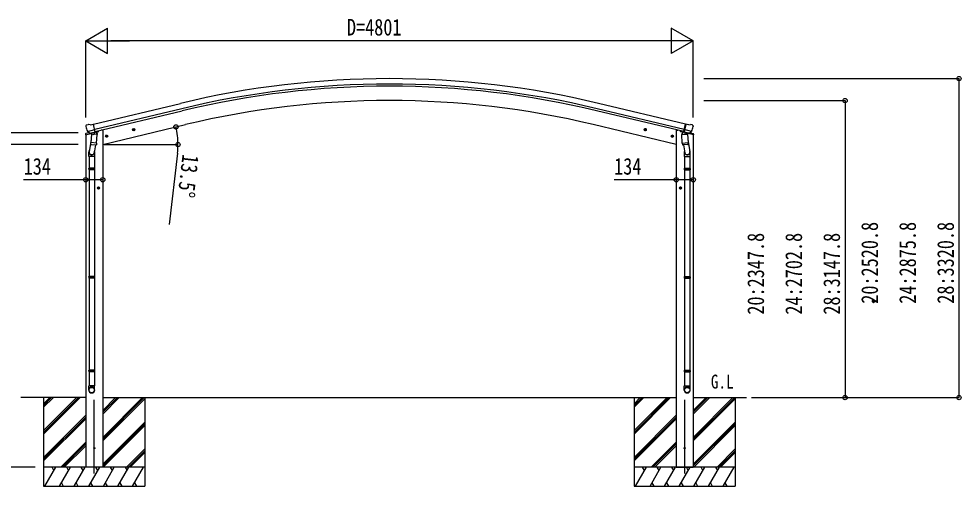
# Model space of a CAD drawing. Units: millimetres, scale not verified. Extents: x -21025 to 12615, y -14850 to 8910.
# Drawn here: x -17021 to -9574, y -9270 to -5577 of the extents above; entities that cross this region are included whole.
import ezdxf
from ezdxf.enums import TextEntityAlignment as Align

# ---------------------------------------------------------------- set-up
doc = ezdxf.new("R2010")
doc.units = ezdxf.units.MM
doc.header["$LTSCALE"] = 40
doc.header["$PDMODE"] = 32
doc.header["$PDSIZE"] = 20
for name, color, linetype in [('0-2_USER1', 3, 'Continuous'), ('0-4_YKK_12', 2, 'Continuous'), ('0-5_YKK_13', 4, 'Continuous'), ('0-6_YKK_A1', 4, 'Continuous'), ('0-7_YKK_D', 6, 'Continuous')]:
    doc.layers.add(name, color=color, linetype=linetype)
doc.styles.add('ＭＳ ゴシック', font='')
doc.styles.get('ＭＳ ゴシック').set_extended_font_data('MS Gothic')

msp = doc.modelspace()

# ---------------------------------------------------------------- linework, layer by layer
at = {"layer": '0-4_YKK_12'}
for p, q in [((-16424.92, -9170.94), (-16424.92, -8586.99)), ((-11758.9, -9170.94), (-11758.9, -8586.99))]:
    msp.add_line(p, q, dxfattribs=at)
at = {"layer": '0-5_YKK_13'}
for p, q in [((-16492.36, -6425.65), (-16492.09, -6426.8)), ((-16465.16, -6477.6), (-16492.09, -6484.06)), ((-16488.15, -6417.08), (-16492, -6423.37)), ((-16485.05, -6414.83), (-16471.87, -6411.66)), ((-16478.31, -6465.96), (-16420.8, -6452.15)), ((-16461.46, -6480.87), (-16477.84, -6466.38)), ((-16457.31, -6414.34), (-16470.57, -6411.64)), ((-16457.31, -6414.34), (-16431.38, -6408.11)), ((-16456.38, -6480.96), (-16419.68, -6472.15)), ((-16425.63, -6473.97), (-16426.65, -6488.58)), ((-16419.68, -6472.15), (-16418.15, -6471.78)), ((-16416.6, -6469.68), (-16415.65, -6469.75)), ((-16415.65, -6469.75), (-16402.34, -6485.06)), ((-16411.9, -6474.07), (-16393.67, -6469.69)), ((-16389.84, -6461.57), (-16389.84, -6464.83)), ((-16103.44, -6449.9), (-16122.89, -6454.57)), ((-16120.46, -6453.99), (-16118.33, -6446.79)), ((-16115.3, -6459.43), (-16120.46, -6453.99)), ((-16118.33, -6446.79), (-16111.03, -6445.04)), ((-16110.83, -6461.96), (-16115.5, -6442.51)), ((-16111.03, -6445.04), (-16105.87, -6450.48)), ((-12080.38, -6449.9), (-12060.93, -6454.57)), ((-12072.79, -6445.04), (-12077.96, -6450.48)), ((-12072.99, -6461.96), (-12068.32, -6442.51)), ((-12065.49, -6446.79), (-12072.79, -6445.04)), ((-12068.53, -6459.43), (-12063.36, -6453.99)), ((-12063.36, -6453.99), (-12065.49, -6446.79)), ((-11793.99, -6461.57), (-11793.99, -6464.83)), ((-11771.93, -6474.07), (-11790.15, -6469.69)), ((-11768.17, -6469.75), (-11781.49, -6485.06)), ((-11767.23, -6469.68), (-11768.17, -6469.75)), ((-11764.14, -6472.15), (-11765.67, -6471.78)), ((-11727.44, -6480.96), (-11764.14, -6472.15)), ((-11705.51, -6465.96), (-11763.02, -6452.15)), ((-11758.19, -6473.97), (-11757.17, -6488.58)), ((-11726.52, -6414.34), (-11752.45, -6408.11)), ((-11726.52, -6414.34), (-11713.26, -6411.64)), ((-11722.37, -6480.87), (-11705.99, -6466.38)), ((-11718.67, -6477.6), (-11691.73, -6484.06)), ((-11698.77, -6414.83), (-11711.96, -6411.66)), ((-11695.68, -6417.08), (-11691.82, -6423.37)), ((-11691.46, -6425.65), (-11691.74, -6426.8)), ((-16494.39, -6493.87), (-16451.46, -6483.57)), ((-16494.39, -6486.98), (-16494.39, -6493.87)), ((-16449.87, -6530.39), (-16465.78, -6626.56)), ((-16458.75, -6481.44), (-16451.23, -6479.63)), ((-16457.91, -6481.33), (-16456.38, -6480.96)), ((-16454.54, -6481.19), (-16454.6, -6481.93)), ((-16453.84, -6482.97), (-16428.03, -6489.41)), ((-16446.92, -6488.32), (-16451.6, -6555.16)), ((-16401.23, -6491.51), (-16446.92, -6488.32)), ((-16445.15, -6485.14), (-16445.38, -6488.43)), ((-16405.91, -6558.35), (-16401.23, -6491.51)), ((-16402.34, -6485.06), (-16402.78, -6491.41)), ((-16317.36, -6501.26), (-16336.81, -6505.93)), ((-16334.39, -6505.35), (-16332.25, -6498.15)), ((-16329.22, -6510.79), (-16334.39, -6505.35)), ((-16332.25, -6498.15), (-16324.96, -6496.4)), ((-16324.75, -6513.32), (-16329.42, -6493.87)), ((-16324.96, -6496.4), (-16319.79, -6501.84)), ((-11866.46, -6501.26), (-11847.01, -6505.93)), ((-11858.87, -6496.4), (-11864.03, -6501.84)), ((-11859.07, -6513.32), (-11854.4, -6493.87)), ((-11851.57, -6498.15), (-11858.87, -6496.4)), ((-11854.6, -6510.79), (-11849.44, -6505.35)), ((-11849.44, -6505.35), (-11851.57, -6498.15)), ((-11782.59, -6491.51), (-11736.9, -6488.32)), ((-11777.91, -6558.35), (-11782.59, -6491.51)), ((-11781.49, -6485.06), (-11781.04, -6491.41)), ((-11729.98, -6482.97), (-11755.8, -6489.41)), ((-11738.68, -6485.14), (-11738.45, -6488.43)), ((-11736.9, -6488.32), (-11732.23, -6555.16)), ((-11733.96, -6530.39), (-11718.05, -6626.56)), ((-11725.07, -6481.44), (-11732.59, -6479.63)), ((-11689.43, -6493.87), (-11732.36, -6483.57)), ((-11729.28, -6481.19), (-11729.23, -6481.93)), ((-11725.91, -6481.33), (-11727.44, -6480.96)), ((-11689.43, -6486.98), (-11689.43, -6493.87)), ((-16452.46, -6567.62), (-16451.58, -6555.16)), ((-16452.06, -6568.98), (-16452.06, -6568.98)), ((-16405.91, -6558.35), (-16451.6, -6555.16)), ((-16450.61, -6569.76), (-16408.92, -6572.68)), ((-16414.34, -6572.3), (-16425.08, -6635.88)), ((-16405.92, -6558.35), (-16406.81, -6571.05)), ((-11777.91, -6558.35), (-11732.23, -6555.16)), ((-11777.9, -6558.35), (-11777.01, -6571.05)), ((-11733.21, -6569.76), (-11774.91, -6572.68)), ((-11769.48, -6572.3), (-11758.75, -6635.88)), ((-11731.37, -6567.62), (-11732.24, -6555.16)), ((-11731.76, -6568.98), (-11731.76, -6568.98)), ((-16467.93, -6663.72), (-16467.93, -6629.37)), ((-16421.93, -6663.72), (-16467.93, -6663.72)), ((-16465.93, -6663.72), (-16465.93, -6757.72)), ((-16423.93, -6663.72), (-16423.93, -6757.72)), ((-16421.93, -6629.07), (-16421.93, -6663.72)), ((-11761.89, -6629.07), (-11761.89, -6663.72)), ((-11761.89, -6663.72), (-11715.89, -6663.72)), ((-11759.89, -6663.72), (-11759.89, -6757.72)), ((-11717.89, -6663.72), (-11717.89, -6757.72)), ((-11715.89, -6663.72), (-11715.89, -6629.37)), ((-16467.93, -6759.72), (-16466.93, -6757.72)), ((-16421.93, -6759.72), (-16467.93, -6759.72)), ((-16421.93, -6767.72), (-16467.93, -6767.72)), ((-16422.93, -6757.72), (-16466.93, -6757.72)), ((-16422.93, -6769.72), (-16466.93, -6769.72)), ((-16465.93, -6769.72), (-16465.93, -7613.91)), ((-16423.93, -6769.72), (-16423.93, -7613.91)), ((-16421.93, -6759.72), (-16422.93, -6757.72)), ((-16421.93, -6767.72), (-16422.93, -6769.72)), ((-16421.93, -6759.72), (-16421.93, -6767.72)), ((-11761.89, -6759.72), (-11760.89, -6757.72)), ((-11761.89, -6759.72), (-11715.89, -6759.72)), ((-11761.89, -6759.72), (-11761.89, -6767.72)), ((-11761.89, -6767.72), (-11715.89, -6767.72)), ((-11761.89, -6767.72), (-11760.89, -6769.72)), ((-11760.89, -6757.72), (-11716.89, -6757.72)), ((-11760.89, -6769.72), (-11716.89, -6769.72)), ((-11759.89, -6769.72), (-11759.89, -7613.91)), ((-11717.89, -6769.72), (-11717.89, -7613.91)), ((-11715.89, -6759.72), (-11716.89, -6757.72)), ((-16381.72, -6913.51), (-16401.72, -6913.51)), ((-16399.23, -6913.51), (-16395.47, -6907.01)), ((-16395.47, -6920.01), (-16399.23, -6913.51)), ((-16395.47, -6907.01), (-16387.97, -6907.01)), ((-16391.72, -6923.51), (-16391.72, -6903.51)), ((-16387.97, -6907.01), (-16384.22, -6913.51)), ((-11802.1, -6913.59), (-11782.1, -6913.59)), ((-11795.86, -6907.09), (-11799.61, -6913.59)), ((-11788.35, -6907.09), (-11795.86, -6907.09)), ((-11792.1, -6923.59), (-11792.1, -6903.59)), ((-11784.6, -6913.59), (-11788.35, -6907.09)), ((-11788.35, -6920.09), (-11784.6, -6913.59)), ((-16467.93, -7615.91), (-16466.93, -7613.91)), ((-16421.93, -7615.91), (-16467.93, -7615.91)), ((-16421.93, -7623.91), (-16467.93, -7623.91)), ((-16422.93, -7613.91), (-16466.93, -7613.91)), ((-16422.93, -7625.91), (-16466.93, -7625.91)), ((-16465.93, -7625.91), (-16465.93, -8354.1)), ((-16423.93, -7625.91), (-16423.93, -8354.1)), ((-16421.93, -7615.91), (-16422.93, -7613.91)), ((-16421.93, -7623.91), (-16422.93, -7625.91)), ((-16421.93, -7615.91), (-16421.93, -7623.91)), ((-11761.89, -7615.91), (-11760.89, -7613.91)), ((-11761.89, -7615.91), (-11715.89, -7615.91)), ((-11761.89, -7615.91), (-11761.89, -7623.91)), ((-11761.89, -7623.91), (-11715.89, -7623.91)), ((-11761.89, -7623.91), (-11760.89, -7625.91)), ((-11760.89, -7613.91), (-11716.89, -7613.91)), ((-11760.89, -7625.91), (-11716.89, -7625.91)), ((-11759.89, -7625.91), (-11759.89, -8354.1)), ((-11717.89, -7625.91), (-11717.89, -8354.1)), ((-11715.89, -7615.91), (-11716.89, -7613.91)), ((-16467.93, -8356.1), (-16466.93, -8354.1)), ((-16421.93, -8356.1), (-16467.93, -8356.1)), ((-16421.93, -8364.1), (-16467.93, -8364.1)), ((-16422.93, -8354.1), (-16466.93, -8354.1)), ((-16422.93, -8366.1), (-16466.93, -8366.1)), ((-16465.93, -8366.1), (-16465.93, -8476.1)), ((-16423.93, -8366.1), (-16423.93, -8476.1)), ((-16421.93, -8356.1), (-16422.93, -8354.1)), ((-16421.93, -8364.1), (-16422.93, -8366.1)), ((-16421.93, -8356.1), (-16421.93, -8364.1)), ((-11761.89, -8356.1), (-11760.89, -8354.1)), ((-11761.89, -8356.1), (-11715.89, -8356.1)), ((-11761.89, -8356.1), (-11761.89, -8364.1)), ((-11761.89, -8364.1), (-11715.89, -8364.1)), ((-11761.89, -8364.1), (-11760.89, -8366.1)), ((-11760.89, -8354.1), (-11716.89, -8354.1)), ((-11760.89, -8366.1), (-11716.89, -8366.1)), ((-11759.89, -8366.1), (-11759.89, -8476.1)), ((-11717.89, -8366.1), (-11717.89, -8476.1)), ((-11715.89, -8356.1), (-11716.89, -8354.1)), ((-16467.93, -8510.24), (-16467.93, -8476.1)), ((-16421.93, -8476.1), (-16467.93, -8476.1)), ((-16421.93, -8510.24), (-16421.93, -8476.1)), ((-11761.89, -8510.24), (-11761.89, -8476.1)), ((-11761.89, -8476.1), (-11715.89, -8476.1)), ((-11715.89, -8510.24), (-11715.89, -8476.1))]:
    msp.add_line(p, q, dxfattribs=at)
for points in [[(-16478.58, -6465.38), (-16477.99, -6466.23), (-16477.84, -6466.38)], [(-16425.95, -6473.56), (-16426.18, -6473.71), (-16450.95, -6479.66), (-16451.23, -6479.63)], [(-16425.95, -6473.56), (-16416.22, -6471.23), (-16431.38, -6408.11)], [(-16105.87, -6450.48), (-16108, -6457.68), (-16115.3, -6459.43)], [(-12077.96, -6450.48), (-12075.82, -6457.68), (-12068.53, -6459.43)], [(-11757.88, -6473.56), (-11767.6, -6471.23), (-11752.45, -6408.11)], [(-11757.88, -6473.56), (-11757.64, -6473.71), (-11732.87, -6479.66), (-11732.59, -6479.63)], [(-11705.24, -6465.38), (-11705.83, -6466.23), (-11705.99, -6466.38)], [(-16319.79, -6501.84), (-16321.92, -6509.04), (-16329.22, -6510.79)], [(-11864.03, -6501.84), (-11861.9, -6509.04), (-11854.6, -6510.79)], [(-16467.93, -6759.72), (-16467.93, -6767.72), (-16466.93, -6769.72)], [(-11715.89, -6759.72), (-11715.89, -6767.72), (-11716.89, -6769.72)], [(-16384.22, -6913.51), (-16387.97, -6920.01), (-16395.47, -6920.01)], [(-11799.61, -6913.59), (-11795.86, -6920.09), (-11788.35, -6920.09)], [(-16467.93, -7615.91), (-16467.93, -7623.91), (-16466.93, -7625.91)], [(-11715.89, -7615.91), (-11715.89, -7623.91), (-11716.89, -7625.91)], [(-16467.93, -8356.1), (-16467.93, -8364.1), (-16466.93, -8366.1)], [(-11715.89, -8356.1), (-11715.89, -8364.1), (-11716.89, -8366.1)]]:
    msp.add_lwpolyline(points, dxfattribs=at)
for centre, radius in [((-16113.17, -6452.24), 8.5), ((-16113.17, -6452.24), 7.7), ((-16113.17, -6452.24), 6.5), ((-12070.66, -6452.24), 8.5), ((-12070.66, -6452.24), 7.7), ((-12070.66, -6452.24), 6.5), ((-16327.09, -6503.59), 8.5), ((-16327.09, -6503.59), 7.7), ((-16327.09, -6503.59), 6.5), ((-11856.74, -6503.59), 8.5), ((-11856.74, -6503.59), 7.7), ((-11856.74, -6503.59), 6.5), ((-16391.72, -6913.51), 8.5), ((-16391.72, -6913.51), 7.7), ((-16391.72, -6913.51), 6.5), ((-11792.1, -6913.59), 8.5), ((-11792.1, -6913.59), 7.7), ((-11792.1, -6913.59), 6.5), ((-16424.92, -8970), 5), ((-11758.9, -8970), 5)]:
    msp.add_circle(centre, radius, dxfattribs=at)
for centre, radius, start, end in [((-16295.28, -6379.55), 202.4, 193.5, 205.09125), ((-16483.88, -6419.69), 5, 103.5, 148.5), ((-16471.17, -6414.58), 3, 78.5, 103.5), ((-16425.03, -6474.06), 0.604, 100.59842, 172.20595), ((-16418.27, -6471.3), 0.5, 283.5, 318.76246), ((-16394.84, -6464.83), 5, 283.5, 0), ((-11788.99, -6464.83), 5, 180, 256.5), ((-11765.56, -6471.3), 0.5, 221.23754, 256.5), ((-11758.79, -6474.06), 0.604, 7.79405, 79.40158), ((-11712.66, -6414.58), 3, 76.5, 101.5), ((-11888.54, -6379.55), 202.4, 334.90875, 346.5), ((-11699.94, -6419.69), 5, 31.5, 76.5), ((-16491.39, -6486.98), 3, 103.5, 180), ((-16458.03, -6480.84), 0.5, 248.23754, 283.5), ((-16455.04, -6481.16), 0.5, 356, 103.5), ((-16453.6, -6482), 1, 176, 256), ((-16427.67, -6488.44), 1.03, 250.03897, 351.96569), ((-11756.15, -6488.44), 1.03, 188.03431, 289.96103), ((-11730.22, -6482), 1, 284, 4), ((-11728.78, -6481.16), 0.5, 76.5, 184), ((-11725.79, -6480.84), 0.5, 256.5, 291.76246), ((-11692.43, -6486.98), 3, 0, 76.5), ((-16450.52, -6567.79), 1.95, 175.04017, 217.47766), ((-16450.47, -6567.76), 2, 217.40962, 266), ((-16408.78, -6570.68), 2, 266, 349.46843), ((-11775.05, -6570.68), 2, 190.53157, 274), ((-11733.35, -6567.76), 2, 274, 322.59038), ((-11733.31, -6567.79), 1.95, 322.52234, 4.95983), ((-16437.93, -6629.37), 30, 177.45142, 180), ((-11745.89, -6629.37), 30, 0, 2.54858)]:
    msp.add_arc(centre, radius, start, end, dxfattribs=at)
for centre, major_axis, ratio, start_param, end_param in [((-16489.44, -6424.94), (-1.57, -2.57), 0.99628, 4.712389, 5.4996506), ((-11694.38, -6424.94), (1.57, -2.57), 0.99628, 0.7835347, 1.5707963), ((-16459.47, -6478.61), (-0.73, -2.92), 0.997631, 5.8041905, 6.6006116), ((-16459.41, -6478.39), (2.63, 3.16), 0.650902, 4.0958226, 4.1686332), ((-16459.45, -6478.51), (-0.73, -2.92), 0.997631, 0.3902369, 0.4789948), ((-11724.38, -6478.51), (0.73, -2.92), 0.997631, 5.8041905, 5.8929484), ((-11724.41, -6478.39), (-2.63, 3.16), 0.650902, 2.1145521, 2.1873627), ((-11724.35, -6478.61), (0.73, -2.92), 0.997631, 5.965759, 6.7621801), ((-16444.93, -6629.07), (23, 0), 0.996195, 2.5560258, 6.5663028), ((-16444.93, -6629.07), (21, 0), 0.996195, 2.9349147, 5.9512394), ((-11738.89, -6629.07), (-23, 0), 0.996195, 6.0000678, 10.0103449), ((-11738.89, -6629.07), (-21, 0), 0.996195, 0.3319459, 3.3482706), ((-16444.93, -8508.49), (-23, 0), 0.996195, 3.1415927, 6.2831853), ((-16444.93, -8510.24), (-23, 0), 0.996195, 3.1415927, 6.2831853), ((-11738.89, -8508.49), (23, 0), 0.996195, 6.2831853, 9.424778), ((-11738.89, -8510.24), (23, 0), 0.996195, 6.2831853, 9.424778), ((-16444.93, -8510.24), (0, -23.43), 0.981806, 4.712389, 7.8539816), ((-11738.89, -8510.24), (0, -23.43), 0.981806, 4.712389, 7.8539816)]:
    msp.add_ellipse(centre, major_axis=major_axis, ratio=ratio, start_param=start_param, end_param=end_param, dxfattribs=at)
for centre, major_axis in [((-16444.93, -8510.24), (21, 0)), ((-11738.89, -8510.24), (-21, 0))]:
    msp.add_ellipse(centre, major_axis=major_axis, ratio=0.996195, dxfattribs=at)
at = {"layer": '0-6_YKK_A1'}
for p, q in [((-16430.98, -6409.75), (-15743.07, -6244.59)), ((-11752.84, -6409.75), (-12440.75, -6244.59)), ((-15732.99, -6286.57), (-16420.91, -6451.72)), ((-16416.98, -6468.09), (-15729.06, -6302.93)), ((-11766.85, -6468.09), (-12454.76, -6302.93)), ((-11762.92, -6451.72), (-12450.83, -6286.57)), ((-16434.24, -6410.53), (-16430.98, -6409.75)), ((-16434.24, -6410.53), (-16420.23, -6468.87)), ((-16420.23, -6468.87), (-16416.98, -6468.09)), ((-16357.92, -6457), (-16370.8, -6457)), ((-16357.92, -6570.12), (-15702.68, -6412.81)), ((-16357.92, -6457), (-16357.92, -9120)), ((-11825.9, -6570.12), (-12481.14, -6412.81)), ((-11825.9, -6457), (-11813.03, -6457)), ((-11825.9, -6457), (-11825.9, -9120)), ((-11763.59, -6468.87), (-11766.85, -6468.09)), ((-11749.58, -6410.53), (-11763.59, -6468.87)), ((-11749.58, -6410.53), (-11752.84, -6409.75)), ((-16491.92, -6493.28), (-16491.92, -9120)), ((-11691.9, -6493.28), (-11691.9, -9120)), ((-16491.92, -8569.99), (-17004.14, -8570.01)), ((-16824.92, -8570), (-16824.92, -9270)), ((-16824.92, -8830.73), (-16564.19, -8570)), ((-16824.92, -8844.87), (-16550.05, -8570)), ((-16824.92, -8859.01), (-16535.91, -8570)), ((-16824.92, -8646.88), (-16748.04, -8570)), ((-16824.92, -8632.74), (-16762.18, -8570)), ((-16824.92, -8618.6), (-16776.32, -8570)), ((-16357.92, -8570), (-11825.9, -8570)), ((-16357.92, -8884.23), (-16043.69, -8570)), ((-16357.92, -8898.37), (-16029.55, -8570)), ((-16357.92, -8700.38), (-16227.54, -8570)), ((-16357.92, -8686.24), (-16241.68, -8570)), ((-16357.92, -8672.1), (-16255.82, -8570)), ((-16357.92, -8912.51), (-16024.92, -8579.51)), ((-16024.92, -8570), (-16024.92, -9270)), ((-12158.9, -8570), (-12158.9, -9270)), ((-12158.9, -8830.73), (-11898.17, -8570)), ((-12158.9, -8844.87), (-11884.03, -8570)), ((-12158.9, -8859.01), (-11869.89, -8570)), ((-12158.9, -8646.88), (-12082.02, -8570)), ((-12158.9, -8632.74), (-12096.16, -8570)), ((-12158.9, -8618.6), (-12110.3, -8570)), ((-11691.9, -8570), (-11270.74, -8570)), ((-11691.9, -8884.23), (-11377.67, -8570)), ((-11691.9, -8898.37), (-11363.53, -8570)), ((-11691.9, -8700.38), (-11561.52, -8570)), ((-11691.9, -8686.24), (-11575.66, -8570)), ((-11691.9, -8672.1), (-11589.8, -8570)), ((-11691.9, -8912.51), (-11358.9, -8579.51)), ((-11358.9, -8570), (-11358.9, -9270)), ((-16824.92, -9042.86), (-16491.92, -8709.86)), ((-12158.9, -9042.86), (-11825.9, -8709.86)), ((-16824.92, -9057), (-16491.92, -8724)), ((-16824.92, -9071.14), (-16491.92, -8738.15)), ((-16357.92, -9096.36), (-16024.92, -8763.36)), ((-16357.92, -9110.5), (-16024.92, -8777.5)), ((-12158.9, -9057), (-11825.9, -8724)), ((-12158.9, -9071.14), (-11825.9, -8738.15)), ((-11691.9, -9096.36), (-11358.9, -8763.36)), ((-11691.9, -9110.5), (-11358.9, -8777.5)), ((-16353.28, -9120), (-16024.92, -8791.64)), ((-11687.26, -9120), (-11358.9, -8791.64)), ((-16689.93, -9120), (-16491.92, -8921.99)), ((-12023.91, -9120), (-11825.9, -8921.99)), ((-16675.79, -9120), (-16491.92, -8936.13)), ((-16661.64, -9120), (-16491.92, -8950.28)), ((-16169.43, -9120), (-16024.92, -8975.49)), ((-16155.29, -9120), (-16024.92, -8989.63)), ((-16141.14, -9120), (-16024.92, -9003.78)), ((-12009.77, -9120), (-11825.9, -8936.13)), ((-11995.63, -9120), (-11825.9, -8950.28)), ((-11503.41, -9120), (-11358.9, -8975.49)), ((-11489.27, -9120), (-11358.9, -8989.63)), ((-11475.13, -9120), (-11358.9, -9003.78)), ((-16024.92, -9120), (-16824.92, -9120)), ((-16814.63, -9270), (-16728.03, -9120)), ((-16743.03, -9145.98), (-16758.03, -9120)), ((-16699.16, -9270), (-16612.56, -9120)), ((-16627.56, -9145.98), (-16642.56, -9120)), ((-16583.69, -9270), (-16497.09, -9120)), ((-16512.09, -9145.98), (-16527.09, -9120)), ((-16357.92, -9120), (-16491.92, -9120)), ((-16468.22, -9270), (-16381.62, -9120)), ((-16396.62, -9145.98), (-16411.62, -9120)), ((-16352.75, -9270), (-16266.15, -9120)), ((-16281.15, -9145.98), (-16296.15, -9120)), ((-16237.28, -9270), (-16150.68, -9120)), ((-16180.68, -9120), (-16165.68, -9145.98)), ((-16121.81, -9270), (-16035.21, -9120)), ((-11358.9, -9120), (-12158.9, -9120)), ((-12148.61, -9270), (-12062.01, -9120)), ((-12077.01, -9145.98), (-12092.01, -9120)), ((-12033.14, -9270), (-11946.54, -9120)), ((-11961.54, -9145.98), (-11976.54, -9120)), ((-11917.67, -9270), (-11831.07, -9120)), ((-11846.07, -9145.98), (-11861.07, -9120)), ((-11825.9, -9120), (-11691.9, -9120)), ((-11802.2, -9270), (-11715.6, -9120)), ((-11730.6, -9145.98), (-11745.6, -9120)), ((-11686.73, -9270), (-11600.13, -9120)), ((-11615.13, -9145.98), (-11630.13, -9120)), ((-11571.26, -9270), (-11484.66, -9120)), ((-11514.66, -9120), (-11499.66, -9145.98)), ((-11455.79, -9270), (-11369.19, -9120)), ((-16824.92, -9270), (-16024.92, -9270)), ((-16684.16, -9244.02), (-16669.16, -9270)), ((-16568.69, -9244.02), (-16553.69, -9270)), ((-16453.22, -9244.02), (-16438.22, -9270)), ((-16337.75, -9244.02), (-16322.75, -9270)), ((-16222.28, -9244.02), (-16207.28, -9270)), ((-16106.81, -9244.02), (-16091.81, -9270)), ((-12158.9, -9270), (-11358.9, -9270)), ((-12018.14, -9244.02), (-12003.15, -9270)), ((-11902.67, -9244.02), (-11887.67, -9270)), ((-11787.2, -9244.02), (-11772.2, -9270)), ((-11671.73, -9244.02), (-11656.74, -9270)), ((-11556.26, -9244.02), (-11541.27, -9270)), ((-11440.79, -9244.02), (-11425.79, -9270))]:
    msp.add_line(p, q, dxfattribs=at)
for radius in [7073, 7029.83, 7013, 6900]:
    msp.add_arc((-14091.91, -13122.16), radius, 76.5, 103.5, dxfattribs=at)
msp.add_point((-10266.53, -7809.99), dxfattribs=at)
at = {"layer": '0-7_YKK_D'}
for p, q in [((-16492.42, -5749.16), (-16319.22, -5649.16)), ((-16319.22, -5849.16), (-16319.22, -5649.16)), ((-11691.4, -5749.16), (-11864.61, -5649.16)), ((-11864.61, -5649.16), (-11864.61, -5849.16)), ((-16492.42, -6356.27), (-16492.42, -5748.16)), ((-16492.42, -5749.16), (-16319.22, -5849.16)), ((-16492.42, -5749.16), (-16146.01, -5749.16)), ((-11891.4, -5749.16), (-16292.42, -5749.16)), ((-11691.4, -5749.16), (-12037.81, -5749.16)), ((-11691.4, -5749.16), (-11864.61, -5849.16)), ((-11691.4, -6356.27), (-11691.4, -5748.16)), ((-11606.51, -6049.16), (-9590.4, -6049.16)), ((-9591.4, -8570), (-9591.4, -6049.16)), ((-11608.54, -6222.16), (-10490.4, -6222.16)), ((-10491.4, -6222.16), (-10491.4, -8570)), ((-16552.42, -6477.26), (-18293.42, -6477.26)), ((-16552.42, -6570.12), (-17393.42, -6570.12)), ((-16346.15, -6570.12), (-15761.98, -6570.12)), ((-15766.87, -6638.01), (-15831.73, -7202.7)), ((-11231.13, -8570), (-10490.4, -8570)), ((-11230.13, -8570), (-9590.4, -8570)), ((-16891.88, -9120), (-17393.42, -9120))]:
    msp.add_line(p, q, dxfattribs=at)
for points in [[(-16357.92, -6848.59), (-16491.92, -6848.59), (-16983.52, -6848.59)], [(-11691.9, -6848.59), (-11825.9, -6848.59), (-12317.5, -6848.59)]]:
    msp.add_lwpolyline(points, dxfattribs=at)
for centre in [(-9591.4, -6049.16), (-10491.4, -6222.16), (-15779.42, -6431.23), (-15762.98, -6570.12), (-16491.92, -6848.59), (-16357.92, -6848.59), (-11825.9, -6848.59), (-11691.9, -6848.59), (-10491.4, -8570), (-9591.4, -8570)]:
    msp.add_circle(centre, 17, dxfattribs=at)
for start, end in [(360, 13.5), (353.44765, 360)]:
    msp.add_arc((-16357.92, -6570.12), 594.94, start, end, dxfattribs=at)

# ---------------------------------------------------------------- texts
at = {"layer": '0-2_USER1', "style": 'ＭＳ ゴシック', "width": 0.8}
msp.add_text('G.L', height=110, dxfattribs=at).set_placement((-11552.18, -8531.58), align=Align.BOTTOM_LEFT)
at = {"layer": '0-7_YKK_D', "style": 'ＭＳ ゴシック', "width": 0.8}
for s, p in [('D=4801', (-14427.91, -5748.16)), ('134', (-16982.52, -6847.59)), ('134', (-12316.5, -6847.59))]:
    msp.add_text(s, height=132, dxfattribs=at).set_placement(p, align=Align.BOTTOM_LEFT)
for s, rotation, p in [('13.5°', 263.448, (-15765.99, -6639.12)), ('20:2520.8', 90, (-10192.4, -7827.98)), ('24:2875.8', 90, (-9892.4, -7827.98)), ('28:3320.8', 90, (-9592.4, -7827.98)), ('20:2347.8', 90, (-11092.4, -7914.48)), ('24:2702.8', 90, (-10792.4, -7914.48)), ('28:3147.8', 90, (-10492.4, -7914.48))]:
    msp.add_text(s, height=132, rotation=rotation, dxfattribs=at).set_placement(p, align=Align.BOTTOM_LEFT)

doc.saveas('drawing.dxf')
